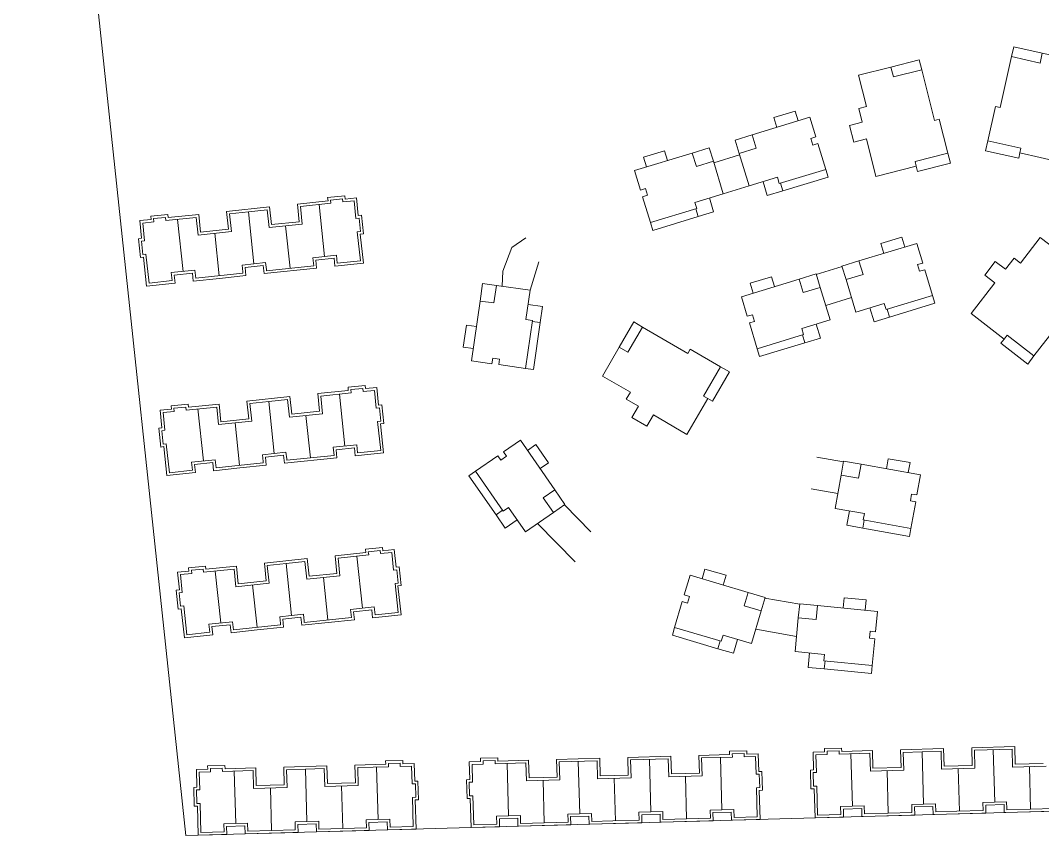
# Model space of a CAD drawing. Extents: x 188590 to 251590, y -4075 to 40422.
# Drawn here: x 198964 to 201238, y -1087 to 728 of the extents above; entities that cross this region are included whole.
import ezdxf

# ---------------------------------------------------------------- set-up
doc = ezdxf.new("R2010")
doc.units = 0
doc.header["$LTSCALE"] = 1000
doc.header["$MEASUREMENT"] = 0
doc.layers.add('140', color=2, linetype='Continuous', lineweight=5)

msp = doc.modelspace()

# ---------------------------------------------------------------- linework, layer by layer
at = {"layer": '140', "color": 7}
for p, q in [((198963.9, 2386), (199331.8, -1087)), ((201169.4, 647.3), (201174.4, 669.5)), ((201174.4, 669.5), (201237.7, 655.4)), ((200963.8, 640), (200901, 624.1)), ((200969.4, 617.9), (200963.8, 640)), ((201144, 533.7), (201169.4, 647.3)), ((201169.4, 647.3), (201232.7, 633.1)), ((201232.7, 633.1), (201237.7, 655.4)), ((201237.7, 655.4), (201310.3, 639.1)), ((200901, 624.1), (200828.9, 605.8)), ((200906.6, 602), (200901, 624.1)), ((200969.4, 617.9), (200906.6, 602)), ((200998.1, 505.1), (200969.4, 617.9)), ((200828.9, 605.8), (200846.6, 536)), ((200640.5, 511.8), (200687.6, 526.1)), ((200687.6, 526.1), (200694.2, 504.2)), ((200846.6, 536), (200829.2, 531.5)), ((200829.2, 531.5), (200836.8, 501.3)), ((201116.4, 459.9), (201133.4, 536.1)), ((201133.4, 536.1), (201144, 533.7)), ((200720.6, 512.3), (200592, 473.2)), ((200647.1, 489.9), (200640.5, 511.8)), ((200733.9, 468.6), (200720.6, 512.3)), ((200836.8, 501.3), (200808.9, 494.2)), ((201008.5, 507.8), (200998.1, 505.1)), ((201027.8, 432.2), (201008.5, 507.8)), ((200808.9, 494.2), (200818.4, 457)), ((200592, 473.2), (200554.1, 461.7)), ((200554.1, 461.7), (200563.2, 431.8)), ((200592, 473.2), (200601.1, 443.3)), ((200722.4, 465.1), (200733.9, 468.6)), ((200726.9, 450.2), (200722.4, 465.1)), ((200818.4, 457), (200846.3, 464.1)), ((200846.3, 464.1), (200867.6, 380.3)), ((201116.4, 459.9), (201111.4, 437.7)), ((201190.2, 443.4), (201116.4, 459.9)), ((200330.2, 393.6), (200458.8, 432.7)), ((200397.1, 437.8), (200350, 423.5)), ((200403.7, 416), (200397.1, 437.8)), ((200458.8, 432.7), (200496.7, 444.2)), ((200458.8, 432.7), (200467.9, 402.9)), ((200496.7, 444.2), (200505.8, 414.4)), ((200601.1, 443.3), (200563.2, 431.8)), ((200738.4, 453.7), (200726.9, 450.2)), ((200755.8, 396.3), (200738.4, 453.7)), ((200954.5, 413.6), (201027.8, 432.2)), ((201027.8, 432.2), (201033.4, 410.1)), ((201111.4, 437.7), (201185.2, 421.2)), ((201185.2, 421.2), (201187.8, 432.9)), ((201187.8, 432.9), (201190.2, 443.4)), ((201278, 412.7), (201187.8, 432.9)), ((200350, 423.5), (200356.6, 401.7)), ((200467.9, 402.9), (200505.8, 414.4)), ((200505.8, 414.4), (200527.8, 342.1)), ((200506.8, 410.9), (200564.2, 428.4)), ((200563.2, 431.8), (200585.2, 359.5)), ((200957.1, 403.1), (200954.5, 413.6)), ((201033.4, 410.1), (200960.1, 391.5)), ((200343.5, 350), (200330.2, 393.6)), ((200652.5, 364.9), (200755.8, 396.3)), ((200761.1, 379.1), (200755.8, 396.3)), ((200867.6, 380.3), (200957.1, 403.1)), ((200960.1, 391.5), (200957.1, 403.1)), ((200585.2, 359.5), (200648.3, 378.7)), ((200616.2, 368.9), (200625.6, 337.9)), ((200648.3, 378.7), (200652.5, 364.9)), ((200660, 348.4), (200654.8, 365.6)), ((200660, 348.4), (200761.1, 379.1)), ((200355, 353.5), (200343.5, 350)), ((200359.5, 338.6), (200355, 353.5)), ((200527.8, 342.1), (200464.6, 322.9)), ((200527.8, 342.1), (200585.2, 359.5)), ((200625.6, 337.9), (200660, 348.4)), ((199580.2, 319.1), (199648.3, 326.3)), ((199584.4, 279.7), (199580.2, 319.1)), ((199654.9, 320.9), (199586.8, 313.8)), ((199647.5, 333.4), (199685.7, 337.5)), ((199648.3, 326.3), (199647.5, 333.4)), ((199680.4, 330.9), (199654.1, 328.1)), ((199654.1, 328.1), (199654.9, 320.9)), ((199681.1, 323.7), (199680.4, 330.9)), ((199706.2, 326.3), (199681.1, 323.7)), ((199685.7, 337.5), (199686.5, 330.3)), ((199686.5, 330.3), (199711.5, 332.9)), ((199710.3, 287), (199706.2, 326.3)), ((199711.5, 332.9), (199715.7, 293.6)), ((200348, 335.1), (200359.5, 338.6)), ((200365.5, 277.7), (200348, 335.1)), ((200464.6, 322.9), (200468.8, 309.1)), ((200496.8, 332.6), (200506.2, 301.6)), ((199253.7, 292), (199291.9, 296)), ((199291.9, 296), (199292.6, 288.8)), ((199292.6, 288.8), (199360.7, 296)), ((199360.7, 296), (199364.8, 256.6)), ((199422.7, 302.5), (199518.2, 312.6)), ((199426.9, 263.1), (199422.7, 302.5)), ((199429.3, 297.2), (199471.1, 301.6)), ((199433.5, 257.8), (199429.3, 297.2)), ((199512.9, 306), (199471.1, 301.6)), ((199483.3, 185.8), (199471.1, 301.6)), ((199483.3, 185.8), (199471.1, 301.6)), ((199483.3, 185.8), (199471.1, 301.6)), ((199483.3, 185.8), (199471.1, 301.6)), ((199517, 266.6), (199512.9, 306)), ((199518.2, 312.6), (199522.3, 273.2)), ((199586.8, 313.8), (199591, 274.4)), ((199640.8, 202.4), (199628.6, 318.2)), ((200468.8, 309.1), (200365.5, 277.7)), ((200471.7, 291.2), (200466.5, 308.4)), ((200506.2, 301.6), (200471.7, 291.2)), ((199229.4, 282.2), (199254.5, 284.8)), ((199233.5, 242.8), (199229.4, 282.2)), ((199236, 276.8), (199261, 279.5)), ((199240.1, 237.4), (199236, 276.8)), ((199254.5, 284.8), (199253.7, 292)), ((199260.3, 286.6), (199286.5, 289.4)), ((199261, 279.5), (199260.3, 286.6)), ((199286.5, 289.4), (199287.3, 282.2)), ((199287.3, 282.2), (199355.3, 289.4)), ((199325.7, 169.2), (199313.6, 285)), ((199355.3, 289.4), (199359.5, 250)), ((199591, 274.4), (199517, 266.6)), ((199522.3, 273.2), (199584.4, 279.7)), ((199717.5, 287.7), (199710.3, 287)), ((199715.7, 293.6), (199722.8, 294.3)), ((199720.6, 257.9), (199717.5, 287.7)), ((199722.8, 294.3), (199727.2, 252.5)), ((200370.7, 260.5), (200365.5, 277.7)), ((200471.7, 291.2), (200370.7, 260.5)), ((199359.5, 250), (199433.5, 257.8)), ((199364.8, 256.6), (199426.9, 263.1)), ((199396.5, 253.9), (199406.4, 159.6)), ((199396.5, 253.9), (199406.4, 159.6)), ((199554, 270.5), (199563.9, 176.2)), ((199554, 270.5), (199563.9, 176.2)), ((199713.5, 257.1), (199720.6, 257.9)), ((199720.3, 192.7), (199713.5, 257.1)), ((199727.2, 252.5), (199720.1, 251.8)), ((199720.1, 251.8), (199726.9, 187.3)), ((199226.4, 242), (199233.5, 242.8)), ((199230.8, 200.3), (199226.4, 242)), ((199233, 236.7), (199240.1, 237.4)), ((199236.1, 206.9), (199233, 236.7)), ((200088.3, 243.7), (200057.4, 222.1)), ((200958.4, 231.5), (200829.8, 192.4)), ((200878.3, 230.9), (200925.3, 245.2)), ((200884.9, 209.1), (200878.3, 230.9)), ((200925.3, 245.2), (200932, 223.4)), ((200971.6, 187.8), (200958.4, 231.5)), ((201233.2, 244.5), (201189.1, 187.5)), ((201292, 199), (201233.2, 244.5)), ((199243.3, 207.6), (199236.1, 206.9)), ((199250.1, 143.2), (199243.3, 207.6)), ((199614.5, 199.6), (199667.1, 205.2)), ((199667.1, 205.2), (199668.9, 187.3)), ((200057.4, 222.1), (200037.1, 169.6)), ((199237.9, 201), (199230.8, 200.3)), ((199244.7, 136.6), (199237.9, 201)), ((199483.3, 185.8), (199457, 183.1)), ((199457, 183.1), (199458.6, 168.1)), ((199504.2, 182), (199463.6, 177.7)), ((199483.3, 185.8), (199509.5, 188.6)), ((199506.1, 164.1), (199504.2, 182)), ((199509.5, 188.6), (199511.1, 173.7)), ((199616.4, 181.7), (199614.5, 199.6)), ((199661.7, 198.6), (199621.1, 194.3)), ((199621.1, 194.3), (199623, 176.4)), ((199663.6, 180.7), (199661.7, 198.6)), ((199726.9, 187.3), (199663.6, 180.7)), ((199668.9, 187.3), (199720.3, 192.7)), ((200117.5, 190.6), (200098, 127.4)), ((200829.8, 192.4), (200791.9, 180.9)), ((200829.8, 192.4), (200838.8, 162.5)), ((200960.1, 184.3), (200971.6, 187.8)), ((200964.7, 169.4), (200960.1, 184.3)), ((201133, 191.4), (201109.6, 161)), ((201155.8, 173.8), (201133, 191.4)), ((201174.9, 198.5), (201155.8, 173.8)), ((201189.1, 187.5), (201174.9, 198.5)), ((199352, 172), (199299.5, 166.5)), ((199299.5, 166.5), (199301.4, 148.6)), ((199346.7, 165.4), (199306.1, 161.1)), ((199306.1, 161.1), (199308, 143.2)), ((199348.5, 147.5), (199346.7, 165.4)), ((199353.9, 154.1), (199352, 172)), ((199458.9, 165.2), (199353.9, 154.1)), ((199465.5, 159.8), (199407, 153.7)), ((199458.6, 168.1), (199458.9, 165.2)), ((199463.6, 177.7), (199465.5, 159.8)), ((199623, 176.4), (199506.1, 164.1)), ((199511.1, 173.7), (199511.4, 170.7)), ((199511.4, 170.7), (199616.4, 181.7)), ((200037.1, 169.6), (200035.7, 136.2)), ((200696.6, 151.9), (200734.5, 163.4)), ((200734.5, 163.4), (200743.5, 133.6)), ((200792.2, 179.7), (200734.8, 162.3)), ((200791.9, 180.9), (200801, 151)), ((200838.8, 162.5), (200801, 151)), ((200976.2, 172.9), (200964.7, 169.4)), ((200993.6, 115.5), (200976.2, 172.9)), ((201109.6, 161), (201132.4, 143.4)), ((199308, 143.2), (199244.7, 136.6)), ((199301.4, 148.6), (199250.1, 143.2)), ((199407, 153.7), (199348.5, 147.5)), ((199986.7, 103.1), (199992.2, 142.3)), ((199992.2, 142.3), (200023.1, 138)), ((200017.6, 98.8), (200023.1, 138)), ((200023.1, 138), (200098, 127.4)), ((200568, 112.8), (200696.6, 151.9)), ((200634.8, 157), (200587.8, 142.7)), ((200587.8, 142.7), (200594.4, 120.9)), ((200641.5, 135.2), (200634.8, 157)), ((200696.6, 151.9), (200705.7, 122.1)), ((200801, 151), (200822.9, 78.7)), ((201132.4, 143.4), (201079.5, 75.1)), ((200098, 127.4), (200088.8, 62.1)), ((200705.7, 122.1), (200743.5, 133.6)), ((200743.5, 133.6), (200765.5, 61.2)), ((200890.3, 84.1), (200993.6, 115.5)), ((200998.8, 98.3), (200993.6, 115.5)), ((199967.9, -30), (199986.7, 103.1)), ((199986.7, 103.1), (200017.6, 98.8)), ((200093.5, 95.3), (200125.6, 90.8)), ((200581.2, 69.2), (200568, 112.8)), ((200813.2, 110.8), (200755.8, 93.4)), ((200822.9, 78.7), (200886.1, 97.9)), ((200886.1, 97.9), (200890.3, 84.1)), ((200897.8, 67.6), (200998.8, 98.3)), ((200125.6, 90.8), (200120.5, 55.2)), ((200592.7, 72.7), (200581.2, 69.2)), ((200597.3, 57.8), (200592.7, 72.7)), ((200853.9, 88.1), (200863.4, 57.1)), ((200897.8, 67.6), (200892.6, 84.8)), ((201079.5, 75.1), (201152.7, 18.6)), ((199956.1, 49.3), (199949.2, 0.5)), ((199978.7, 46.1), (199956.1, 49.3)), ((200103, 60.1), (200088, -46.9)), ((200088.8, 62.1), (200103, 60.1)), ((200120.5, 55.2), (200102.7, 57.7)), ((200120.5, 55.2), (200105.8, -49.4)), ((200328.6, 56.5), (200296.1, 0.5)), ((200348.3, 45.1), (200328.6, 56.5)), ((200585.8, 54.3), (200597.3, 57.8)), ((200603.2, -3.1), (200585.8, 54.3)), ((200765.5, 61.2), (200702.4, 42.1)), ((200734.5, 51.8), (200743.9, 20.8)), ((200863.4, 57.1), (200897.8, 67.6)), ((200348.3, 45.1), (200315.8, -10.9)), ((200449, -13.3), (200348.3, 45.1)), ((200706.6, 28.3), (200603.2, -3.1)), ((200702.4, 42.1), (200706.6, 28.3)), ((200709.5, 10.4), (200704.3, 27.6)), ((201152.7, 18.6), (201159.3, 27.1)), ((201159.3, 27.1), (201219.1, -19.1)), ((201219.1, -19.1), (201266.8, 42.6)), ((199949.2, 0.5), (199971.8, -2.6)), ((200296.1, 0.5), (200258.7, -63.8)), ((200315.8, -10.9), (200296.1, 0.5)), ((200709.5, 10.4), (200608.5, -20.3)), ((200743.9, 20.8), (200709.5, 10.4)), ((201145.3, 9.1), (201152.7, 18.6)), ((201205.2, -37.1), (201145.3, 9.1)), ((200454.4, -4), (200449, -13.3)), ((200521.9, -43.2), (200454.4, -4)), ((200608.5, -20.3), (200603.2, -3.1)), ((201219.1, -19.1), (201205.2, -37.1)), ((200013.1, -36.3), (199967.9, -30)), ((200014.8, -24.4), (200013.1, -36.3)), ((200030.2, -26.6), (200014.8, -24.4)), ((200028.5, -38.5), (200030.2, -26.6)), ((200088, -46.9), (200028.5, -38.5)), ((200483.9, -108.5), (200521.9, -43.2)), ((200521.9, -43.2), (200541.6, -54.6)), ((200105.8, -49.4), (200088, -46.9)), ((200258.7, -63.8), (200321, -100)), ((200541.6, -54.6), (200503.6, -120)), ((199692.8, -88.7), (199731, -84.7)), ((199693.5, -95.9), (199692.8, -88.7)), ((199731, -84.7), (199731.7, -91.9)), ((199731.7, -91.9), (199756.8, -89.2)), ((199756.8, -89.2), (199760.9, -128.6)), ((199468, -119.6), (199563.4, -109.6)), ((199563.4, -109.6), (199567.6, -149)), ((199625.5, -103), (199693.5, -95.9)), ((199629.7, -142.4), (199625.5, -103)), ((199700.1, -101.2), (199632.1, -108.4)), ((199632.1, -108.4), (199636.2, -147.8)), ((199686.1, -219.7), (199673.9, -104)), ((199725.6, -91.3), (199699.4, -94.1)), ((199699.4, -94.1), (199700.1, -101.2)), ((199726.4, -98.5), (199725.6, -91.3)), ((199751.4, -95.8), (199726.4, -98.5)), ((199755.6, -135.2), (199751.4, -95.8)), ((200321, -100), (200312, -115.6)), ((200493.3, -114), (200483.9, -108.5)), ((199299, -130.2), (199337.1, -126.2)), ((199299.7, -137.3), (199299, -130.2)), ((199305.5, -135.5), (199331.8, -132.8)), ((199306.3, -142.7), (199305.5, -135.5)), ((199331.8, -132.8), (199332.6, -139.9)), ((199332.6, -139.9), (199400.6, -132.8)), ((199337.1, -126.2), (199337.9, -133.3)), ((199337.9, -133.3), (199405.9, -126.2)), ((199400.6, -132.8), (199404.7, -172.1)), ((199405.9, -126.2), (199410.1, -165.5)), ((199472.1, -159), (199468, -119.6)), ((199474.6, -125), (199516.3, -120.6)), ((199478.7, -164.4), (199474.6, -125)), ((199558.1, -116.2), (199516.3, -120.6)), ((199528.5, -236.3), (199516.3, -120.6)), ((199528.5, -236.3), (199516.3, -120.6)), ((199528.5, -236.3), (199516.3, -120.6)), ((199528.5, -236.3), (199516.3, -120.6)), ((199562.3, -155.6), (199558.1, -116.2)), ((199762.7, -134.4), (199755.6, -135.2)), ((199760.9, -128.6), (199768.1, -127.8)), ((199765.9, -164.3), (199762.7, -134.4)), ((199768.1, -127.8), (199772.5, -169.6)), ((200312, -115.6), (200338.9, -131.2)), ((200338.9, -131.2), (200324.5, -156.1)), ((200446.9, -193.9), (200493.3, -114)), ((200503.6, -120), (200493.3, -114)), ((199274.6, -140), (199299.7, -137.3)), ((199278.8, -179.4), (199274.6, -140)), ((199281.2, -145.3), (199306.3, -142.7)), ((199285.4, -184.7), (199281.2, -145.3)), ((199371, -252.9), (199358.8, -137.2)), ((199410.1, -165.5), (199472.1, -159)), ((199636.2, -147.8), (199562.3, -155.6)), ((199567.6, -149), (199629.7, -142.4)), ((199599.3, -151.7), (199609.2, -245.9)), ((199599.3, -151.7), (199609.2, -245.9)), ((200324.5, -156.1), (200357.7, -175.4)), ((200357.7, -175.4), (200372.2, -150.5)), ((200372.2, -150.5), (200446.9, -193.9)), ((199271.6, -180.1), (199278.8, -179.4)), ((199276, -221.9), (199271.6, -180.1)), ((199404.7, -172.1), (199478.7, -164.4)), ((199441.7, -168.2), (199451.7, -262.5)), ((199441.7, -168.2), (199451.7, -262.5)), ((199758.7, -165), (199765.9, -164.3)), ((199765.5, -229.5), (199758.7, -165)), ((199772.5, -169.6), (199765.3, -170.4)), ((199765.3, -170.4), (199772.1, -234.8)), ((199278.2, -185.5), (199285.4, -184.7)), ((199281.4, -215.3), (199278.2, -185.5)), ((199283.2, -221.1), (199276, -221.9)), ((199288.5, -214.5), (199281.4, -215.3)), ((199290, -285.6), (199283.2, -221.1)), ((199295.3, -279), (199288.5, -214.5)), ((199659.8, -222.5), (199712.3, -217)), ((199661.7, -240.4), (199659.8, -222.5)), ((199707, -223.6), (199666.4, -227.8)), ((199708.9, -241.5), (199707, -223.6)), ((199712.3, -217), (199714.2, -234.9)), ((200038.9, -232.6), (200076.4, -206.7)), ((200076.4, -206.7), (200152.9, -317.2)), ((200110.8, -216.4), (200092.1, -229.4)), ((200138.9, -256.8), (200110.8, -216.4)), ((199397.3, -250.2), (199344.7, -255.7)), ((199399.1, -268.1), (199397.3, -250.2)), ((199528.5, -236.3), (199502.3, -239.1)), ((199502.3, -239.1), (199503.8, -254)), ((199549.4, -240.2), (199508.9, -244.4)), ((199508.9, -244.4), (199510.8, -262.3)), ((199528.5, -236.3), (199554.8, -233.6)), ((199551.3, -258.1), (199549.4, -240.2)), ((199668.3, -245.7), (199551.3, -258.1)), ((199554.8, -233.6), (199556.4, -248.5)), ((199556.4, -248.5), (199556.7, -251.5)), ((199556.7, -251.5), (199661.7, -240.4)), ((199666.4, -227.8), (199668.3, -245.7)), ((199772.1, -234.8), (199708.9, -241.5)), ((199714.2, -234.9), (199765.5, -229.5)), ((199976.8, -275.7), (200026.1, -241.5)), ((200026.1, -241.5), (200032.9, -251.4)), ((200032.9, -251.4), (200045.7, -242.5)), ((200045.7, -242.5), (200038.9, -232.6)), ((200795, -254.6), (200736, -244.2)), ((200891, -270.3), (200894.9, -247.9)), ((200894.9, -247.9), (200943.4, -256.4)), ((199344.7, -255.7), (199346.6, -273.6)), ((199391.9, -256.7), (199351.3, -261)), ((199351.3, -261), (199353.2, -278.9)), ((199393.8, -274.7), (199391.9, -256.7)), ((199452.3, -268.5), (199393.8, -274.7)), ((199504.2, -257), (199399.1, -268.1)), ((199510.8, -262.3), (199452.3, -268.5)), ((199503.8, -254), (199504.2, -257)), ((200120.1, -269.8), (200138.9, -256.8)), ((200795.3, -253.4), (200789.8, -284.2)), ((200834.3, -260.3), (200795.3, -253.4)), ((200834.3, -260.3), (200828.8, -291)), ((200966.6, -283.7), (200834.3, -260.3)), ((200943.4, -256.4), (200939.4, -278.9)), ((199353.2, -278.9), (199290, -285.6)), ((199346.6, -273.6), (199295.3, -279)), ((199962, -286), (199976.8, -275.7)), ((200022.1, -372.8), (199962, -286)), ((200038.3, -364.5), (199976.8, -275.7)), ((200789.8, -284.2), (200776.7, -358.6)), ((200828.8, -291), (200789.8, -284.2)), ((200958.7, -328.6), (200966.6, -283.7)), ((200152.9, -317.2), (200127.3, -334.9)), ((200152.9, -317.2), (200175.5, -349.7)), ((200782.5, -325.5), (200723.4, -315.1)), ((200127.3, -334.9), (200149.8, -367.5)), ((200944.1, -341.9), (200946.9, -326.5)), ((200946.9, -326.5), (200958.7, -328.6)), ((200022.1, -372.8), (200036.9, -362.5)), ((200050.1, -356.3), (200038.3, -364.5)), ((200087.7, -410.5), (200050.1, -356.3)), ((200175.5, -349.7), (200149.8, -367.5)), ((200174.5, -350.4), (200233.4, -410.5)), ((200776.7, -358.6), (200841.7, -370.1)), ((200956, -343.9), (200944.1, -341.9)), ((200945.5, -403), (200956, -343.9)), ((200042.6, -402.3), (200022.1, -372.8)), ((200069.2, -383.9), (200042.6, -402.3)), ((200149.8, -367.5), (200087.7, -410.5)), ((200808.6, -364.2), (200803, -396.1)), ((200838.4, -402.4), (200841.5, -384.7)), ((200841.7, -370.1), (200839.2, -384.3)), ((200839.2, -384.3), (200945.5, -403)), ((200114.4, -392), (200198.3, -477.5)), ((200803, -396.1), (200838.4, -402.4)), ((200838.4, -402.4), (200942.4, -420.8)), ((200942.4, -420.8), (200945.5, -403)), ((199731.5, -449.5), (199769.6, -445.5)), ((199732.2, -456.7), (199731.5, -449.5)), ((199764.3, -452.1), (199738, -454.9)), ((199738, -454.9), (199738.8, -462)), ((199765.1, -459.2), (199764.3, -452.1)), ((199769.6, -445.5), (199770.4, -452.7)), ((199770.4, -452.7), (199795.5, -450)), ((199795.5, -450), (199799.6, -489.4)), ((199506.7, -480.4), (199602.1, -470.4)), ((199596.8, -477), (199555, -481.4)), ((199600.9, -516.4), (199596.8, -477)), ((199602.1, -470.4), (199606.3, -509.8)), ((199664.2, -463.8), (199732.2, -456.7)), ((199668.3, -503.2), (199664.2, -463.8)), ((199738.8, -462), (199670.8, -469.2)), ((199670.8, -469.2), (199674.9, -508.6)), ((199724.7, -580.5), (199712.5, -464.8)), ((199790.1, -456.6), (199765.1, -459.2)), ((199794.3, -496), (199790.1, -456.6)), ((199313.3, -500.8), (199338.4, -498.1)), ((199337.6, -491), (199375.8, -487)), ((199338.4, -498.1), (199337.6, -491)), ((199344.2, -496.3), (199370.5, -493.6)), ((199345, -503.5), (199344.2, -496.3)), ((199370.5, -493.6), (199371.2, -500.7)), ((199371.2, -500.7), (199439.3, -493.6)), ((199375.8, -487), (199376.6, -494.1)), ((199376.6, -494.1), (199444.6, -487)), ((199409.7, -613.7), (199397.5, -498)), ((199439.3, -493.6), (199443.4, -532.9)), ((199444.6, -487), (199448.7, -526.3)), ((199510.8, -519.8), (199506.7, -480.4)), ((199513.2, -485.8), (199555, -481.4)), ((199517.4, -525.1), (199513.2, -485.8)), ((199567.2, -597.1), (199555, -481.4)), ((199567.2, -597.1), (199555, -481.4)), ((199567.2, -597.1), (199555, -481.4)), ((199567.2, -597.1), (199555, -481.4)), ((199801.4, -495.2), (199794.3, -496)), ((199799.6, -489.4), (199806.8, -488.6)), ((199804.6, -525.1), (199801.4, -495.2)), ((199806.8, -488.6), (199811.2, -530.4)), ((200487, -493.5), (200480.5, -515.3)), ((200534.2, -507.5), (200487, -493.5)), ((199317.5, -540.2), (199313.3, -500.8)), ((199319.9, -506.1), (199345, -503.5)), ((199324.1, -545.5), (199319.9, -506.1)), ((199448.7, -526.3), (199510.8, -519.8)), ((199674.9, -508.6), (199600.9, -516.4)), ((199606.3, -509.8), (199668.3, -503.2)), ((199637.9, -512.5), (199647.9, -606.7)), ((199637.9, -512.5), (199647.9, -606.7)), ((200441.1, -551.2), (200454.1, -507.5)), ((200454.1, -507.5), (200582.9, -545.7)), ((200527.7, -529.3), (200534.2, -507.5)), ((199310.3, -540.9), (199317.5, -540.2)), ((199314.7, -582.7), (199310.3, -540.9)), ((199316.9, -546.3), (199324.1, -545.5)), ((199443.4, -532.9), (199517.4, -525.1)), ((199480.4, -529), (199490.3, -623.3)), ((199480.4, -529), (199490.3, -623.3)), ((199797.4, -525.8), (199804.6, -525.1)), ((199804.2, -590.3), (199797.4, -525.8)), ((199811.2, -530.4), (199804, -531.2)), ((199804, -531.2), (199810.8, -595.6)), ((200582.9, -545.7), (200574, -575.6)), ((200582.9, -545.7), (200620.9, -557)), ((199320, -576.1), (199316.9, -546.3)), ((200419.6, -623.6), (200436.7, -566.1)), ((200436.7, -566.1), (200448.2, -569.5)), ((200452.6, -554.6), (200441.1, -551.2)), ((200448.2, -569.5), (200452.6, -554.6)), ((200620.9, -557), (200612, -586.9)), ((200620.5, -558.1), (200697.8, -572.1)), ((200794.6, -580.3), (200796.8, -557.6)), ((200796.8, -557.6), (200845.8, -562.4)), ((200845.8, -562.4), (200843.6, -585.1)), ((199321.9, -581.9), (199314.7, -582.7)), ((199327.2, -575.3), (199320, -576.1)), ((199328.7, -646.4), (199321.9, -581.9)), ((199334, -639.8), (199327.2, -575.3)), ((199698.5, -583.3), (199751, -577.8)), ((199700.4, -601.2), (199698.5, -583.3)), ((199745.7, -584.4), (199705.1, -588.6)), ((199705.1, -588.6), (199707, -606.5)), ((199747.5, -602.3), (199745.7, -584.4)), ((199751, -577.8), (199752.9, -595.7)), ((199752.9, -595.7), (199804.2, -590.3)), ((200574, -575.6), (200612, -586.9)), ((200612, -586.9), (200590.5, -659.4)), ((200697.9, -570.9), (200694.8, -601.9)), ((200737.3, -574.7), (200697.9, -570.9)), ((200737.3, -574.7), (200734.3, -605.8)), ((200871.1, -587.8), (200737.3, -574.7)), ((200866.6, -633.2), (200871.1, -587.8)), ((199435.9, -611), (199383.4, -616.5)), ((199437.8, -628.9), (199435.9, -611)), ((199567.2, -597.1), (199541, -599.9)), ((199541, -599.9), (199542.5, -614.8)), ((199588.1, -601), (199547.5, -605.2)), ((199547.5, -605.2), (199549.4, -623.1)), ((199567.2, -597.1), (199593.5, -594.4)), ((199590, -618.9), (199588.1, -601)), ((199707, -606.5), (199590, -618.9)), ((199593.5, -594.4), (199595, -609.3)), ((199595, -609.3), (199595.3, -612.3)), ((199595.3, -612.3), (199700.4, -601.2)), ((199810.8, -595.6), (199747.5, -602.3)), ((200694.8, -601.9), (200687.5, -677.2)), ((200734.3, -605.8), (200694.8, -601.9)), ((199385.3, -634.4), (199334, -639.8)), ((199383.4, -616.5), (199385.3, -634.4)), ((199430.6, -617.5), (199390, -621.8)), ((199390, -621.8), (199391.9, -639.7)), ((199432.5, -635.4), (199430.6, -617.5)), ((199491, -629.3), (199432.5, -635.4)), ((199542.8, -617.8), (199437.8, -628.9)), ((199549.4, -623.1), (199491, -629.3)), ((199542.5, -614.8), (199542.8, -617.8)), ((200414.5, -640.9), (200419.6, -623.6)), ((200523.1, -654.4), (200419.6, -623.6)), ((200599.9, -627.6), (200690.7, -644)), ((200853.2, -647.5), (200854.7, -632)), ((200854.7, -632), (200866.6, -633.2)), ((199391.9, -639.7), (199328.7, -646.4)), ((200515.7, -671), (200414.5, -640.9)), ((200515.7, -671), (200520.8, -653.7)), ((200527.2, -640.6), (200523.1, -654.4)), ((200590.5, -659.4), (200527.2, -640.6)), ((200559.4, -650.2), (200550.2, -681.2)), ((200865.1, -648.7), (200853.2, -647.5)), ((200859.3, -708.4), (200865.1, -648.7)), ((200550.2, -681.2), (200515.7, -671)), ((200687.5, -677.2), (200753.2, -683.6)), ((200719.7, -680.3), (200716.6, -712.6)), ((200753.2, -683.6), (200751.8, -697.9)), ((200751.8, -697.9), (200859.3, -708.4)), ((200752.4, -716.1), (200754.2, -698.2)), ((200716.6, -712.6), (200752.4, -716.1)), ((200752.4, -716.1), (200857.5, -726.3)), ((200857.5, -726.3), (200859.3, -708.4)), ((200473.5, -908.5), (200541.9, -906.5)), ((200474.6, -948), (200473.5, -908.5)), ((200541.7, -899.3), (200580.1, -898.3)), ((200541.9, -906.5), (200541.7, -899.3)), ((200547.9, -905.2), (200574.2, -904.4)), ((200548.1, -912.4), (200547.9, -905.2)), ((200574.2, -904.4), (200574.4, -911.6)), ((200580.1, -898.3), (200580.3, -905.5)), ((200580.3, -905.5), (200605.5, -904.8)), ((200605.5, -904.8), (200606.6, -944.3)), ((200727.8, -901.3), (200753, -900.6)), ((200728.9, -940.9), (200727.8, -901.3)), ((200734, -907.1), (200759.2, -906.4)), ((200735.1, -946.7), (200734, -907.1)), ((200752.8, -893.4), (200791.2, -892.3)), ((200753, -900.6), (200752.8, -893.4)), ((200759, -899.2), (200785.4, -898.5)), ((200759.2, -906.4), (200759, -899.2)), ((200785.4, -898.5), (200785.6, -905.7)), ((200785.6, -905.7), (200853.9, -903.8)), ((200791.2, -892.3), (200791.4, -899.5)), ((200791.4, -899.5), (200859.8, -897.6)), ((200815.2, -1021.3), (200812, -904.9)), ((200853.9, -903.8), (200855.1, -943.4)), ((200859.8, -897.6), (200860.9, -937.2)), ((200922.1, -895.8), (201018.1, -893.2)), ((200923.3, -935.4), (200922.1, -895.8)), ((200928.3, -901.7), (201012.3, -899.3)), ((200929.4, -941.3), (200928.3, -901.7)), ((200973.6, -1016.9), (200970.3, -900.5)), ((200973.6, -1016.9), (200970.3, -900.5)), ((201012.3, -899.3), (201013.4, -938.9)), ((201018.1, -893.2), (201019.2, -932.7)), ((201080.5, -891.4), (201176.4, -888.7)), ((201081.6, -931), (201080.5, -891.4)), ((201086.6, -897.2), (201170.6, -894.9)), ((201087.8, -936.8), (201086.6, -897.2)), ((201131.9, -1012.4), (201128.6, -896)), ((201131.9, -1012.4), (201128.6, -896)), ((201131.9, -1012.4), (201128.6, -896)), ((201131.9, -1012.4), (201128.6, -896)), ((201170.6, -894.9), (201171.7, -934.4)), ((201176.4, -888.7), (201177.6, -928.3)), ((199380.5, -932), (199418.9, -930.9)), ((199380.8, -939.2), (199380.5, -932)), ((199418.9, -930.9), (199419.1, -938.1)), ((199549.9, -934.4), (199645.8, -931.7)), ((199645.8, -931.7), (199647, -971.3)), ((199708.2, -930), (199776.6, -928.1)), ((199709.3, -969.6), (199708.2, -930)), ((199776.4, -920.9), (199814.8, -919.8)), ((199776.6, -928.1), (199776.4, -920.9)), ((199808.9, -925.9), (199782.6, -926.7)), ((199782.6, -926.7), (199782.8, -933.9)), ((199809.2, -933.1), (199808.9, -925.9)), ((199834.3, -932.4), (199809.2, -933.1)), ((199814.8, -919.8), (199815, -927)), ((199815, -927), (199840.2, -926.3)), ((199835.5, -972), (199834.3, -932.4)), ((199840.2, -926.3), (199841.3, -965.9)), ((199962.5, -922.8), (199987.7, -922.1)), ((199963.6, -962.4), (199962.5, -922.8)), ((199968.7, -928.7), (199993.9, -927.9)), ((199969.8, -968.2), (199968.7, -928.7)), ((199987.5, -914.9), (200025.9, -913.8)), ((199987.7, -922.1), (199987.5, -914.9)), ((199993.7, -920.8), (200020.1, -920)), ((199993.9, -927.9), (199993.7, -920.8)), ((200020.1, -920), (200020.3, -927.2)), ((200020.3, -927.2), (200088.6, -925.3)), ((200025.9, -913.8), (200026.1, -921)), ((200026.1, -921), (200094.5, -919.1)), ((200049.9, -1042.8), (200046.7, -926.5)), ((200088.6, -925.3), (200089.8, -964.9)), ((200094.5, -919.1), (200095.6, -958.7)), ((200156.8, -917.4), (200252.8, -914.7)), ((200158, -956.9), (200156.8, -917.4)), ((200163, -923.2), (200247, -920.8)), ((200164.1, -962.8), (200163, -923.2)), ((200208.3, -1038.4), (200205, -922)), ((200208.3, -1038.4), (200205, -922)), ((200247, -920.8), (200248.1, -960.4)), ((200252.8, -914.7), (200253.9, -954.3)), ((200315.2, -912.9), (200411.1, -910.2)), ((200316.3, -952.5), (200315.2, -912.9)), ((200321.3, -918.7), (200405.3, -916.4)), ((200322.5, -958.3), (200321.3, -918.7)), ((200366.6, -1033.9), (200363.3, -917.6)), ((200366.6, -1033.9), (200363.3, -917.6)), ((200366.6, -1033.9), (200363.3, -917.6)), ((200366.6, -1033.9), (200363.3, -917.6)), ((200405.3, -916.4), (200406.4, -956)), ((200411.1, -910.2), (200412.3, -949.8)), ((200479.7, -914.3), (200548.1, -912.4)), ((200480.8, -953.9), (200479.7, -914.3)), ((200524.9, -1029.5), (200521.7, -913.1)), ((200574.4, -911.6), (200599.6, -910.9)), ((200599.6, -910.9), (200600.8, -950.5)), ((201019.2, -932.7), (201081.6, -931)), ((201171.7, -934.4), (201246.1, -932.4)), ((201177.6, -928.3), (201239.9, -926.5)), ((199355.6, -939.9), (199380.8, -939.2)), ((199356.7, -979.5), (199355.6, -939.9)), ((199361.7, -945.7), (199386.9, -945)), ((199362.8, -985.3), (199361.7, -945.7)), ((199386.7, -937.8), (199413.1, -937.1)), ((199386.9, -945), (199386.7, -937.8)), ((199413.1, -937.1), (199413.3, -944.3)), ((199413.3, -944.3), (199481.7, -942.3)), ((199419.1, -938.1), (199487.5, -936.2)), ((199443, -1059.9), (199439.7, -943.5)), ((199481.7, -942.3), (199482.8, -981.9)), ((199487.5, -936.2), (199488.6, -975.8)), ((199551, -974), (199549.9, -934.4)), ((199556.1, -940.3), (199598, -939.1)), ((199557.2, -979.8), (199556.1, -940.3)), ((199640, -937.9), (199598, -939.1)), ((199601.3, -1055.4), (199598, -939.1)), ((199601.3, -1055.4), (199598, -939.1)), ((199601.3, -1055.4), (199598, -939.1)), ((199601.3, -1055.4), (199598, -939.1)), ((199641.1, -977.5), (199640, -937.9)), ((199782.8, -933.9), (199714.4, -935.8)), ((199714.4, -935.8), (199715.5, -975.4)), ((199759.6, -1051), (199756.4, -934.6)), ((200253.9, -954.3), (200316.3, -952.5)), ((200406.4, -956), (200480.8, -953.9)), ((200412.3, -949.8), (200474.6, -948)), ((200443.6, -954.9), (200446.3, -1049.7)), ((200443.6, -954.9), (200446.3, -1049.7)), ((200443.6, -954.9), (200446.3, -1049.7)), ((200443.6, -954.9), (200446.3, -1049.7)), ((200600.8, -950.5), (200607.9, -950.3)), ((200606.6, -944.3), (200613.8, -944.1)), ((200607.9, -950.3), (200608.8, -980.3)), ((200613.8, -944.1), (200615, -986.1)), ((200721.7, -941.1), (200728.9, -940.9)), ((200722.9, -983.1), (200721.7, -941.1)), ((200727.9, -946.9), (200735.1, -946.7)), ((200728.7, -976.9), (200727.9, -946.9)), ((200855.1, -943.4), (200929.4, -941.3)), ((200860.9, -937.2), (200923.3, -935.4)), ((200892.2, -942.3), (200894.9, -1037.1)), ((200892.2, -942.3), (200894.9, -1037.1)), ((201013.4, -938.9), (201087.8, -936.8)), ((201050.6, -937.9), (201053.2, -1032.6)), ((201050.6, -937.9), (201053.2, -1032.6)), ((201050.6, -937.9), (201053.2, -1032.6)), ((201050.6, -937.9), (201053.2, -1032.6)), ((201208.9, -933.4), (201211.6, -1028.2)), ((201208.9, -933.4), (201211.6, -1028.2)), ((201208.9, -933.4), (201211.6, -1028.2)), ((201208.9, -933.4), (201211.6, -1028.2)), ((199488.6, -975.8), (199551, -974)), ((199715.5, -975.4), (199641.1, -977.5)), ((199647, -971.3), (199709.3, -969.6)), ((199678.3, -976.4), (199681, -1071.2)), ((199678.3, -976.4), (199681, -1071.2)), ((199842.7, -971.8), (199835.5, -972)), ((199841.3, -965.9), (199848.5, -965.7)), ((199843.5, -1001.8), (199842.7, -971.8)), ((199848.5, -965.7), (199849.7, -1007.6)), ((199956.4, -962.6), (199963.6, -962.4)), ((199957.6, -1004.6), (199956.4, -962.6)), ((199962.6, -968.4), (199969.8, -968.2)), ((199963.4, -998.4), (199962.6, -968.4)), ((200089.8, -964.9), (200164.1, -962.8)), ((200095.6, -958.7), (200158, -956.9)), ((200126.9, -963.8), (200129.6, -1058.6)), ((200126.9, -963.8), (200129.6, -1058.6)), ((200248.1, -960.4), (200322.5, -958.3)), ((200285.3, -959.4), (200287.9, -1054.1)), ((200285.3, -959.4), (200287.9, -1054.1)), ((200285.3, -959.4), (200287.9, -1054.1)), ((200285.3, -959.4), (200287.9, -1054.1)), ((200735.9, -976.7), (200728.7, -976.9)), ((200737.8, -1041.5), (200735.9, -976.7)), ((199349.5, -979.7), (199356.7, -979.5)), ((199350.7, -1021.7), (199349.5, -979.7)), ((199355.6, -985.5), (199362.8, -985.3)), ((199356.5, -1015.5), (199355.6, -985.5)), ((199482.8, -981.9), (199557.2, -979.8)), ((199520, -980.9), (199522.6, -1075.7)), ((199520, -980.9), (199522.6, -1075.7)), ((199970.6, -998.2), (199963.4, -998.4)), ((199972.5, -1063), (199970.6, -998.2)), ((200608.8, -980.3), (200601.6, -980.5)), ((200601.6, -980.5), (200603.4, -1045.3)), ((200615, -986.1), (200607.8, -986.3)), ((200607.8, -986.3), (200609.6, -1051.1)), ((200730.1, -982.9), (200722.9, -983.1)), ((200731.9, -1047.7), (200730.1, -982.9)), ((199331.8, -1087), (201996.9, -1012.1)), ((199357.9, -1021.5), (199350.7, -1021.7)), ((199363.7, -1015.3), (199356.5, -1015.5)), ((199359.7, -1086.2), (199357.9, -1021.5)), ((199365.5, -1080.1), (199363.7, -1015.3)), ((199836.3, -1002), (199843.5, -1001.8)), ((199838.1, -1066.8), (199836.3, -1002)), ((199849.7, -1007.6), (199842.5, -1007.8)), ((199842.5, -1007.8), (199844.3, -1072.6)), ((199964.8, -1004.4), (199957.6, -1004.6)), ((199966.6, -1069.2), (199964.8, -1004.4)), ((200841.6, -1020.6), (200788.8, -1022)), ((200788.8, -1022), (200789.3, -1040)), ((200842.1, -1038.6), (200841.6, -1020.6)), ((201000, -1016.1), (200947.2, -1017.6)), ((200947.2, -1017.6), (200947.6, -1032.6)), ((200994.1, -1022.3), (200953.3, -1023.4)), ((200953.3, -1023.4), (200953.8, -1041.4)), ((200994.6, -1040.3), (200994.1, -1022.3)), ((201000.5, -1034.1), (201000, -1016.1)), ((201158.3, -1011.7), (201105.5, -1013.1)), ((201105.5, -1013.1), (201106, -1031.1)), ((201152.5, -1017.8), (201111.7, -1019)), ((201111.7, -1019), (201112.2, -1037)), ((201153, -1035.8), (201152.5, -1017.8)), ((201158.7, -1026.7), (201158.3, -1011.7)), ((200076.3, -1042.1), (200023.5, -1043.6)), ((200023.5, -1043.6), (200024, -1061.6)), ((200076.8, -1060.1), (200076.3, -1042.1)), ((200234.7, -1037.6), (200181.9, -1039.1)), ((200181.9, -1039.1), (200182.3, -1054.1)), ((200228.8, -1043.8), (200188, -1044.9)), ((200188, -1044.9), (200188.5, -1062.9)), ((200229.3, -1061.8), (200228.8, -1043.8)), ((200235.2, -1055.6), (200234.7, -1037.6)), ((200393, -1033.2), (200340.2, -1034.7)), ((200340.2, -1034.7), (200340.7, -1052.7)), ((200387.2, -1039.3), (200346.4, -1040.5)), ((200346.4, -1040.5), (200346.9, -1058.5)), ((200387.7, -1057.3), (200387.2, -1039.3)), ((200393.4, -1048.2), (200393, -1033.2)), ((200551.3, -1028.7), (200498.6, -1030.2)), ((200498.6, -1030.2), (200499.1, -1048.2)), ((200545.5, -1034.9), (200504.7, -1036)), ((200504.7, -1036), (200505.2, -1054)), ((200546, -1052.9), (200545.5, -1034.9)), ((200551.8, -1046.7), (200551.3, -1028.7)), ((200603.4, -1045.3), (200551.8, -1046.7)), ((200795.5, -1045.9), (200731.9, -1047.7)), ((200789.3, -1040), (200737.8, -1041.5)), ((200835.8, -1026.7), (200795, -1027.9)), ((200795, -1027.9), (200795.5, -1045.9)), ((200836.3, -1044.7), (200835.8, -1026.7)), ((200895.1, -1043.1), (200836.3, -1044.7)), ((200947.7, -1035.6), (200842.1, -1038.6)), ((200953.8, -1041.4), (200895.1, -1043.1)), ((200947.6, -1032.6), (200947.7, -1035.6)), ((201112.2, -1037), (200994.6, -1040.3)), ((201047.2, -1032.8), (201000.5, -1034.1)), ((201106, -1031.1), (201047.2, -1032.8)), ((201270.5, -1032.5), (201153, -1035.8)), ((201158.8, -1029.7), (201158.7, -1026.7)), ((201264.4, -1026.7), (201158.8, -1029.7)), ((199469.4, -1059.1), (199416.6, -1060.6)), ((199416.6, -1060.6), (199417.1, -1078.6)), ((199463.5, -1065.3), (199422.7, -1066.5)), ((199422.7, -1066.5), (199423.3, -1084.4)), ((199464, -1083.3), (199463.5, -1065.3)), ((199469.9, -1077.1), (199469.4, -1059.1)), ((199601.3, -1055.4), (199574.9, -1056.2)), ((199574.9, -1056.2), (199575.3, -1071.2)), ((199621.9, -1060.9), (199581.1, -1062)), ((199581.1, -1062), (199581.6, -1080)), ((199601.3, -1055.4), (199627.7, -1054.7)), ((199622.4, -1078.8), (199621.9, -1060.9)), ((199627.7, -1054.7), (199628.1, -1069.7)), ((199733.3, -1051.7), (199786, -1050.2)), ((199733.8, -1069.7), (199733.3, -1051.7)), ((199780.2, -1056.4), (199739.4, -1057.6)), ((199739.4, -1057.6), (199739.9, -1075.5)), ((199780.7, -1074.4), (199780.2, -1056.4)), ((199786, -1050.2), (199786.5, -1068.2)), ((199786.5, -1068.2), (199838.1, -1066.8)), ((200030.2, -1067.4), (199966.6, -1069.2)), ((200024, -1061.6), (199972.5, -1063)), ((200070.5, -1048.2), (200029.7, -1049.4)), ((200029.7, -1049.4), (200030.2, -1067.4)), ((200071, -1066.2), (200070.5, -1048.2)), ((200129.8, -1064.6), (200071, -1066.2)), ((200182.4, -1057.1), (200076.8, -1060.1)), ((200188.5, -1062.9), (200129.8, -1064.6)), ((200182.3, -1054.1), (200182.4, -1057.1)), ((200346.9, -1058.5), (200229.3, -1061.8)), ((200281.9, -1054.3), (200235.2, -1055.6)), ((200340.7, -1052.7), (200281.9, -1054.3)), ((200505.2, -1054), (200387.7, -1057.3)), ((200393.5, -1051.2), (200393.4, -1048.2)), ((200499.1, -1048.2), (200393.5, -1051.2)), ((200609.6, -1051.1), (200546, -1052.9)), ((199423.3, -1084.4), (199359.7, -1086.2)), ((199417.1, -1078.6), (199365.5, -1080.1)), ((199522.8, -1081.6), (199464, -1083.3)), ((199575.4, -1074.2), (199469.9, -1077.1)), ((199581.6, -1080), (199522.8, -1081.6)), ((199575.3, -1071.2), (199575.4, -1074.2)), ((199739.9, -1075.5), (199622.4, -1078.8)), ((199628.1, -1069.7), (199628.2, -1072.7)), ((199628.2, -1072.7), (199733.8, -1069.7)), ((199844.3, -1072.6), (199780.7, -1074.4))]:
    msp.add_line(p, q, dxfattribs=at)

doc.saveas('drawing.dxf')
